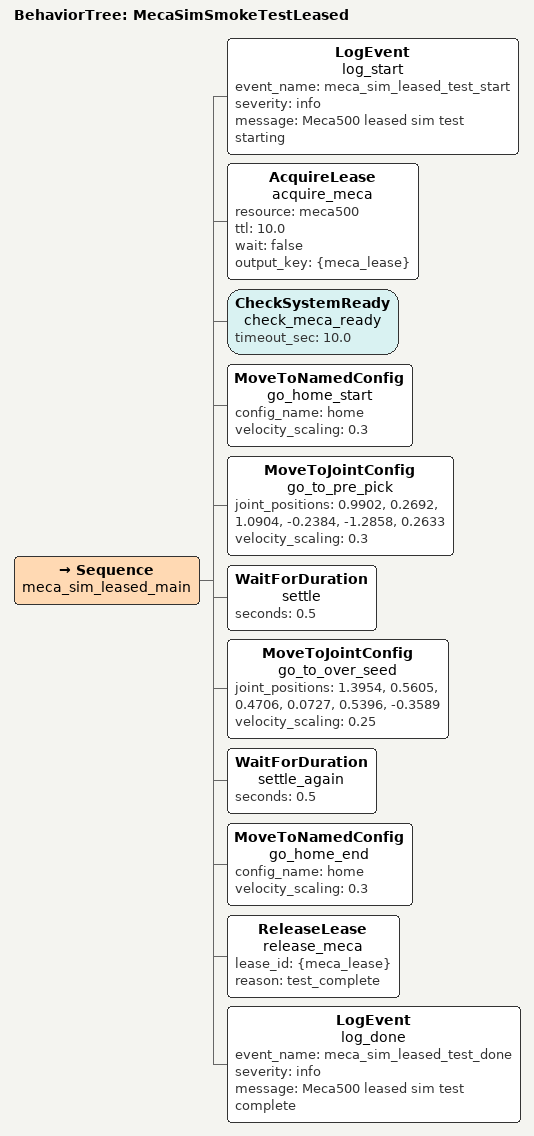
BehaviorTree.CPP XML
<root BTCPP_format="4" main_tree_to_execute="MecaSimSmokeTestLeased">

  <BehaviorTree ID="MecaSimSmokeTestLeased">
    <Sequence name="meca_sim_leased_main">
      <LogEvent name="log_start"
                event_name="meca_sim_leased_test_start"
                severity="info"
                message="Meca500 leased sim test starting"/>

      <AcquireLease name="acquire_meca"
                    resource="meca500"
                    ttl="10.0"
                    wait="false"
                    output_key="{meca_lease}"/>

      <CheckSystemReady name="check_meca_ready"
                        timeout_sec="10.0"/>

      <MoveToNamedConfig name="go_home_start"
                         config_name="home"
                         velocity_scaling="0.3"/>

      <MoveToJointConfig name="go_to_pre_pick"
                         joint_positions="0.9902, 0.2692, 1.0904, -0.2384, -1.2858, 0.2633"
                         velocity_scaling="0.3"/>

      <WaitForDuration name="settle" seconds="0.5"/>

      <MoveToJointConfig name="go_to_over_seed"
                         joint_positions="1.3954, 0.5605, 0.4706, 0.0727, 0.5396, -0.3589"
                         velocity_scaling="0.25"/>

      <WaitForDuration name="settle_again" seconds="0.5"/>

      <MoveToNamedConfig name="go_home_end"
                         config_name="home"
                         velocity_scaling="0.3"/>

      <ReleaseLease name="release_meca"
                    lease_id="{meca_lease}"
                    reason="test_complete"/>

      <LogEvent name="log_done"
                event_name="meca_sim_leased_test_done"
                severity="info"
                message="Meca500 leased sim test complete"/>
    </Sequence>
  </BehaviorTree>

</root>
